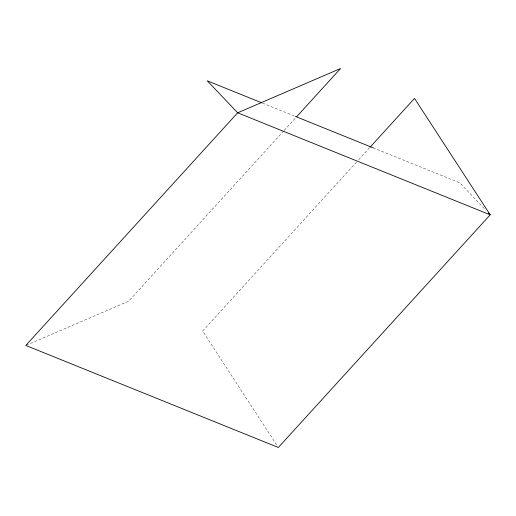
<?xml version="1.0" encoding="UTF-8"?>
<svg xmlns="http://www.w3.org/2000/svg" width="516" height="516" viewBox="0 0 516 516"><rect width="100%" height="100%" fill="white"/><g stroke="black" fill="none" stroke-linecap="round" stroke-linejoin="round"><path stroke-width="0.39" stroke-dasharray="2.58 1.94" d="M283.645 131L128.671 301.176L26.542 345.133M284.187 130.406L295.571 117.906M356.53 162.069L202.633 331.059L277.015 445.463M358.697 159.689L369.533 147.789M262.521 103.136L294.642 116.113M373.094 147.808L459.762 182.825L485.775 210.173"/><path stroke-width="0.77" d="M296.655 116.719L340.541 68.518L237.67 112.798L25.8 345.449L278.33 447.482L490.2 214.824L414.509 98.408L370.075 147.195M261.773 102.832L207.232 80.799L237.67 112.798L490.2 214.824L488.542 213.082M295.391 116.416L373.094 147.808"/></g></svg>
